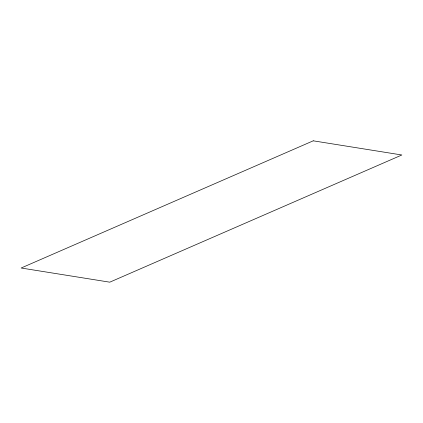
<?xml version="1.0" encoding="UTF-8"?>
<svg xmlns="http://www.w3.org/2000/svg" width="423" height="423" viewBox="0 0 423 423"><rect width="100%" height="100%" fill="white"/><g stroke="black" fill="none" stroke-linecap="round" stroke-linejoin="round"><path stroke-width="0.63" d="M313.237 140.822L21.15 268.013L109.763 282.178L401.85 154.987L313.237 140.822"/></g></svg>
